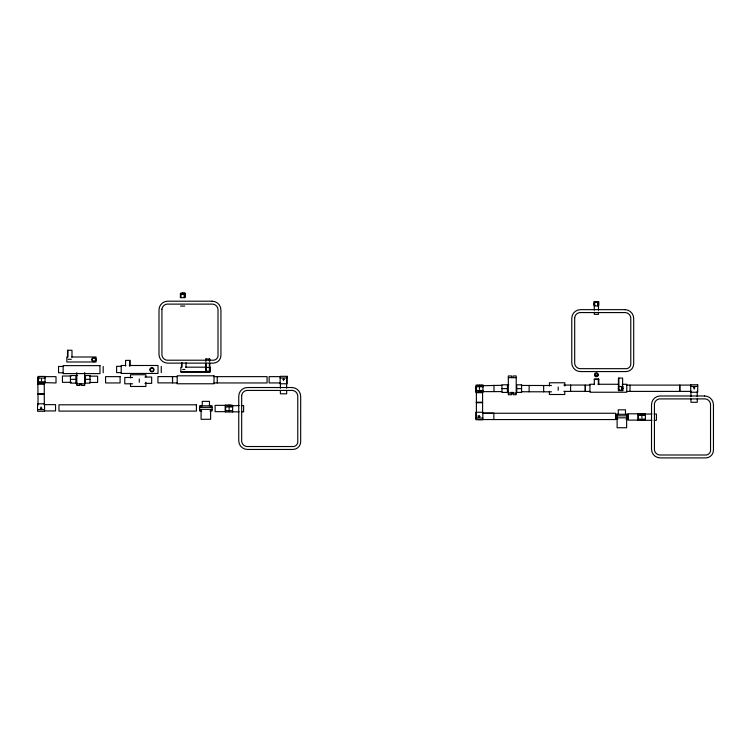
<?xml version="1.0" encoding="UTF-8"?>
<svg xmlns="http://www.w3.org/2000/svg" width="751" height="751" viewBox="0 0 751 751"><rect width="100%" height="100%" fill="white"/><g stroke="black" fill="none" stroke-linecap="round" stroke-linejoin="round"><path stroke-width="1.13" d="M180.756 293.087L185.168 293.087L185.187 297.171L184.314 297.171M598.181 305.638L598.688 305.638L598.707 301.545L594.276 301.545L594.294 310.144M598.519 305.929L594.116 305.929L594.097 301.846L598.519 301.846L598.481 310.144M180.559 306.07L184.755 306.07M71.495 356.997L96.062 356.997L96.062 361.991L66.82 361.991L66.82 356.997M68.153 359.288L71.336 359.288M125.802 365.493L121.193 365.493L121.193 373.454L158.029 373.454L158.029 365.493L129.256 365.493M121.193 366.328L116.602 366.328L116.602 372.627L121.193 372.627M63.131 366.46L58.54 366.46L58.54 372.768L63.131 372.768M185.544 367.183L206.6 367.183M205.624 367.399L210.036 367.399L210.055 371.492L205.624 371.492L205.661 363.193M182.671 369.464L184.915 369.464M180.869 371.651L210.111 371.651M77.269 375.528L70.434 375.528L70.434 383.132L77.269 383.132M71.383 376.016L62.446 376.016L62.446 382.315L71.383 382.315M89.791 376.157L97.611 376.157L97.611 382.466L89.791 382.466M177.18 376.636L157.935 376.57L157.935 382.879L172.458 382.879L172.458 376.57M214.016 376.636L267.084 376.645L267.084 382.954L214.016 382.944M280.301 376.636L269.13 376.636L269.13 382.935L280.301 382.935M44.844 376.655L56.015 376.655L56.015 382.954L41.493 382.531M144.962 377.058L151.664 377.058L151.664 383.357L144.962 383.357M132.589 377.49L124.769 377.49L124.769 383.789L132.589 383.789M508.324 377.65L516.219 377.65M280.142 377.96L287.135 377.96M38.01 378.072L45.004 378.072M282.714 379.293L284.338 379.293M286.572 379.293L286.675 388.229M70.434 379.33L75.917 379.33M85.248 379.33L90.054 379.33M594.276 379.462L598.772 379.462M38.01 381.78L45.004 381.78M177.18 382.944L172.589 382.944L172.589 376.636M76.809 383.827L84.694 383.827M37.822 384.24L44.487 384.24M594.548 384.268L589.939 384.268L589.939 392.238L626.775 392.238L626.775 384.268L622.175 384.268M598.003 384.268L618.721 384.268M508.793 384.812L501.95 384.812L501.95 392.416L508.793 392.416M563.86 385.085L585.189 385.038L585.189 391.337L570.657 391.337M589.939 385.103L585.348 385.103L585.348 391.402L589.939 391.402M626.775 385.103L679.852 385.113L679.852 391.412M690.882 385.094L679.711 385.094L679.711 391.393M501.79 385.301L479.476 385.77M521.307 385.451L551.487 385.516M690.723 386.418L697.717 386.418M622.795 390.595L618.392 390.595L618.373 386.512L622.795 386.512M475.993 386.765L482.987 386.765M693.286 387.76L694.919 387.76M476.359 388.22L476.416 416.739M501.95 388.614L507.441 388.614M516.763 388.614L521.57 388.614M475.993 390.473L482.987 390.473M563.86 391.393L570.563 391.393L570.657 385.038M626.775 391.402L690.882 391.393M479.476 391.647L501.79 391.6M521.307 391.75L551.487 391.825M510.933 392.416L513.346 392.416M482.79 392.698L476.115 392.698L476.115 387.14A2.028 2.028 0 0 1 476.481 385.986M508.324 393.111L516.219 393.111M44.309 393.759L38.01 393.759L38.01 404.93M44.262 394.284L37.963 394.284L37.822 378.682A2.028 2.028 0 0 1 38.611 377.077M476.303 402.217L482.611 402.217M476.256 402.743L482.564 402.743M44.384 404.639L55.555 404.639L55.555 410.938L44.384 410.938M239.165 405.54L229.111 405.962M241.4 405.54L243.634 405.54L243.634 411.848L241.4 411.848M225.629 406.967L232.622 406.967M199.569 407.361L212.129 407.361M40.347 408.281L41.981 408.281M199.569 409.37L212.129 409.37M37.55 409.614L44.544 409.614M225.629 410.675L232.622 410.675M201.728 410.938L199.569 410.938L199.569 405.822L212.129 405.822L212.129 410.938L209.98 410.938M225.178 411.661L215.124 411.661L215.124 405.362L232.622 405.324L232.622 411.989L225.629 411.999L225.629 405.324M232.463 411.848L239.165 411.848M482.686 413.097L493.858 413.097L493.858 419.293M482.799 413.257L615.595 413.257L615.595 419.556L478.143 419.556M651.934 414.008L641.88 414.111M654.168 414.008L656.402 414.008L656.402 420.307L654.168 420.307M615.595 414.289L628.155 414.289L628.155 419.396L626.005 419.396M638.397 415.425L645.381 415.425M615.595 415.819L628.155 415.819M478.64 416.739L480.274 416.739M615.595 417.828L628.155 417.828M475.843 418.072L482.837 418.072M638.397 419.133L645.381 419.133M615.595 419.396L617.754 419.396M637.946 420.119L627.883 420.119L627.883 413.82L645.381 413.792L645.381 420.447M651.934 420.307L637.928 420.344L637.928 413.679L643.485 413.679A2.028 2.028 0 0 1 644.809 414.167M697.257 391.111L697.257 396.697M697.257 398.931L697.257 402.283L690.948 402.283L690.948 398.931M694.234 387.432L694.234 389.056M690.948 391.111L690.948 396.697M641.88 416.345L641.88 417.969M638.397 413.792L638.397 420.457M630.005 385.103L630.005 391.412M626.644 414.289L626.644 416.598M626.644 417.828L626.644 427.751L617.115 427.751L617.115 417.828M625.48 414.289L625.48 409.83L618.27 409.83L618.27 414.289M622.814 386.512L622.814 390.595M622.617 386.512L622.617 378.091L618.43 378.091L618.43 386.512M622.222 386.512L622.222 390.595M622.147 386.512L622.147 390.595M618.955 386.512L618.955 390.595M618.88 378.091L618.88 386.512M617.115 414.289L617.115 416.598M598.8 384.615L598.8 378.983L594.313 378.983L594.313 384.615M598.481 312.247L598.481 314.35L594.294 314.35L594.294 312.247M598.359 378.983L598.359 384.615M597.946 301.846L597.946 305.929M594.754 301.846L594.754 305.929M564.79 385.967L564.79 382.766L549.403 382.766L549.403 385.967M564.79 391.299L564.79 394.5L549.403 394.5L549.403 391.299M558.19 387.094L558.19 390.248M543.658 385.498L543.668 391.825M529.126 385.451L529.136 391.806M513.055 377.65L513.055 375.969L516.219 375.969L516.219 394.726L513.017 394.726L513.017 393.111M511.6 377.65L511.6 375.969L508.324 375.969L508.324 394.726L511.506 394.726L511.506 393.111M507.441 384.812L507.441 392.416M493.97 385.301L493.998 391.647M482.564 391.571L482.611 413.388M479.476 387.676L479.476 389.309M479.476 390.727L479.476 391.224M479.335 415.434L479.335 417.068M478.143 415.594L478.143 417.218M286.675 390.464L286.675 393.815L280.376 393.815L280.376 390.464M283.653 378.964L283.653 380.597M280.376 382.644L280.376 388.229M229.111 407.877L229.111 409.511M229.111 410.928L229.111 411.426M225.159 411.886L225.159 405.221L230.726 405.221A2.028 2.028 0 0 1 232.19 405.85M217.246 376.636L217.246 382.954M210.609 405.822L210.609 407.361M210.609 409.37L210.609 419.293L201.09 419.293L201.09 409.37M210.111 367.183L210.111 372.177L180.869 372.177L180.869 367.183M209.858 361.081L209.858 358.978L205.661 358.978L205.661 361.081M209.858 363.193L209.858 367.399M209.454 405.822L209.454 401.372L202.244 401.372L202.244 405.822M209.398 358.978L209.398 361.081M209.398 363.193L209.388 371.492M206.196 371.492L206.121 363.193M206.121 358.978L206.121 361.081M201.09 405.822L201.09 407.361M186.041 362.695L186.041 367.211M184.586 293.087L184.586 297.171M184.22 293.557L184.22 297.649M181.995 362.695L181.995 367.211M181.545 362.695L181.545 367.211M181.029 293.557L181.029 297.649M161.258 366.328L161.258 372.627M145.891 376.871L145.891 374.73L130.514 374.73L130.514 377.931M145.891 382.203L145.891 386.474L130.514 386.474L130.514 383.273M139.292 379.067L139.292 382.212M130.064 366.009L130.064 360.377L125.567 360.377L125.567 366.009M129.613 360.377L129.613 366.009M103.197 366.46L103.197 372.768M84.694 372.543L84.694 385.432L81.502 385.432L81.502 383.827M79.981 383.827L79.981 385.432L76.809 385.432L76.809 372.543M75.917 375.528L75.917 383.132M71.993 357.035L71.993 350.266L67.496 350.266L67.496 357.035M67.947 350.266L67.947 357.035M44.262 383.113L44.309 404.93M41.493 378.992L41.493 380.626M41.033 406.976L41.033 408.61M476.556 389.318A3.154 3.154 0 0 1 476.556 387.685M478.03 385.77A3.154 3.154 0 0 1 481.184 385.77M622.203 387.948A1.633 1.633 0 0 1 622.203 388.793M598.19 302.897A2.093 2.093 0 0 1 598.19 304.99M595.327 302.127A2.093 2.093 0 0 1 597.42 302.127M642.818 420.213A3.154 3.154 0 0 1 641.185 420.213M641.185 414.12A3.154 3.154 0 0 1 642.818 414.12M644.377 420.222A1.643 1.643 0 0 1 643.748 420.344M640.35 414.252A3.154 3.154 0 0 1 643.494 414.252M476.744 385.676A2.028 2.028 0 0 1 477.439 385.244M481.147 385.244A1.643 1.643 0 0 1 482.142 385.582M476.369 387.891A3.154 3.154 0 0 0 476.369 389.525A3.154 3.154 0 0 1 476.453 387.779M478.603 385.657A3.154 3.154 0 0 1 480.236 385.657M595.562 302.306A1.633 1.633 0 0 1 597.195 302.306M598.19 302.672A2.093 2.093 0 0 1 598.19 304.775M594.351 304.268A2.093 2.093 0 0 1 594.351 303.179M594.895 302.24A2.093 2.093 0 0 1 597.862 302.24M622.25 387.901A1.633 1.633 0 0 1 622.25 388.755M598.237 302.972A2.093 2.093 0 0 1 598.237 305.066M595.374 302.202A2.093 2.093 0 0 1 597.467 302.202M478.678 385.554A3.154 3.154 0 0 1 480.311 385.554M622.307 387.375A2.093 2.093 0 0 1 622.307 389.469M621.537 390.238A2.093 2.093 0 0 1 619.444 390.238M618.467 388.962A2.093 2.093 0 0 1 618.467 387.882M184.53 294.439A2.093 2.093 0 0 1 184.53 296.532M181.226 294.007A2.093 2.093 0 0 1 184.192 294.007M181.892 294.063A1.633 1.633 0 0 1 183.526 294.063M184.502 294.692A2.093 2.093 0 0 1 184.502 296.786M181.639 293.923A2.093 2.093 0 0 1 183.732 293.923M181.704 294.11A1.633 1.633 0 0 1 184.023 294.11M184.446 294.843A1.633 1.633 0 0 1 184.446 295.687M181.047 294.214A2.093 2.093 0 0 1 184.136 293.603A2.093 2.093 0 0 1 184.342 296.748M42.385 382.869A3.154 3.154 0 0 1 39.23 382.869M38.573 382.362A3.154 3.154 0 0 1 38.573 377.913M227.666 405.972A3.154 3.154 0 0 1 230.82 405.972M227.581 405.784A3.154 3.154 0 0 1 230.735 405.784M43.351 382.475A3.154 3.154 0 0 1 38.076 381.057M38.076 379.433A3.154 3.154 0 0 1 38.892 378.016M43.192 382.541A3.154 3.154 0 0 1 40.047 382.541M38.573 380.626A3.154 3.154 0 0 1 38.573 379.002M206.14 369.736A1.633 1.633 0 0 1 206.14 368.882M207.182 371.332A2.093 2.093 0 0 0 208.271 371.332A1.633 1.633 0 0 1 207.483 371.37M206.243 370.797A2.093 2.093 0 0 1 206.243 367.83M209.933 369.248A2.093 2.093 0 0 1 209.933 370.337M209.388 371.276A2.093 2.093 0 0 1 206.422 371.276M206.093 370.834A2.093 2.093 0 0 1 206.093 368.741M208.844 371.454A2.093 2.093 0 0 1 206.75 371.454M205.981 370.684A2.093 2.093 0 0 1 205.981 368.591M161.925 309.14L161.925 355.167A5.848 5.848 0 0 0 166.966 360.208L213.838 360.208A4.863 4.863 0 0 0 218.015 356.03L218.006 309.262A5.97 5.97 0 0 0 212.871 304.117L166.947 304.117A5.83 5.83 0 0 0 161.925 309.14M241.681 395.467L241.681 441.494A5.848 5.848 0 0 0 246.713 446.526L293.585 446.535A4.863 4.863 0 0 0 297.772 442.358L297.762 395.589A5.97 5.97 0 0 0 292.618 390.445L246.694 390.445A5.83 5.83 0 0 0 241.681 395.467M574.693 317.598L574.693 363.625A5.848 5.848 0 0 0 579.734 368.666L626.597 368.675A4.863 4.863 0 0 0 630.784 364.488L630.774 317.72A5.97 5.97 0 0 0 625.63 312.585L579.716 312.576A5.83 5.83 0 0 0 574.693 317.598M654.44 403.925L654.44 449.952A5.848 5.848 0 0 0 659.481 454.993L706.353 455.003A4.863 4.863 0 0 0 710.54 450.816L710.53 404.047A5.97 5.97 0 0 0 705.386 398.903L659.462 398.903A5.83 5.83 0 0 0 654.44 403.925M184.784 293.557L180.381 293.557L180.362 297.649L184.784 297.649L184.802 293.557M212.092 301.198L167.708 301.198A8.702 8.702 0 0 0 159.005 309.9L159.005 354.397A8.721 8.721 0 0 0 167.726 363.127L213.2 363.127A7.735 7.735 0 0 0 220.935 355.392L220.935 310.041A8.843 8.843 0 0 0 212.092 301.198M624.851 309.656L580.476 309.656A8.702 8.702 0 0 0 571.764 318.358L571.764 362.864A8.721 8.721 0 0 0 580.495 371.585L625.968 371.585A7.735 7.735 0 0 0 633.694 363.86L633.694 318.499A8.843 8.843 0 0 0 624.851 309.656M99.967 365.634L63.131 365.634L63.131 373.594L99.967 373.594L99.967 365.634M90.054 375.528L85.248 375.528L85.248 383.132L90.054 383.132L90.054 375.528M214.016 375.81L177.18 375.81L177.18 383.77L214.016 383.77L214.016 375.81M287.135 376.317L280.142 376.317L280.142 383.78L287.135 383.78L287.135 376.317M45.004 376.439L38.01 376.439L38.01 383.104L45.004 383.104L45.004 376.448M120.104 376.645L105.581 376.645L105.581 382.944L120.104 382.944L120.104 376.645M697.717 384.784L690.723 384.784L690.723 392.238L697.717 392.238L697.717 384.784M521.57 384.812L516.763 384.812L516.763 392.416L521.57 392.416L521.57 384.812M482.987 385.122L475.993 385.122L475.993 391.797L482.987 391.797L482.987 385.141M291.839 387.525L247.464 387.525A8.702 8.702 0 0 0 238.752 396.228L238.752 440.724A8.721 8.721 0 0 0 247.483 449.455L292.956 449.455A7.735 7.735 0 0 0 300.682 441.719L300.682 396.368A8.843 8.843 0 0 0 291.839 387.525M704.607 395.984L660.223 395.984A8.702 8.702 0 0 0 651.521 404.686L651.521 449.182A8.721 8.721 0 0 0 660.242 457.913L705.715 457.913A7.735 7.735 0 0 0 713.45 450.178L713.45 404.827A8.843 8.843 0 0 0 704.607 395.984M44.544 403.794L37.55 403.794L37.55 411.257L44.544 411.257L44.544 403.794M196.415 404.798L58.963 404.798L58.963 411.097L196.415 411.097L196.415 404.798M482.837 412.252L475.843 412.252L475.843 419.715L482.837 419.715L482.837 412.252M622.1 389.853A2.093 2.093 0 0 0 622.1 386.887A2.093 2.093 0 0 1 622.157 389.807M619.575 390.182A2.093 2.093 0 0 0 621.668 390.182A2.093 2.093 0 0 1 619.622 390.144M594.351 303.404A2.093 2.093 0 0 0 594.351 304.493A2.093 2.093 0 0 1 594.398 303.479M478.603 391.75A3.154 3.154 0 0 0 480.236 391.75A3.154 3.154 0 0 1 478.678 391.647M595.674 376.101A1.455 1.455 0 0 0 597.862 374.843A1.455 1.455 0 0 0 595.674 373.576A1.455 1.455 0 0 0 595.674 376.101M595.843 375.8A1.108 1.108 0 0 0 597.505 374.843A1.108 1.108 0 0 0 595.843 373.885A1.108 1.108 0 0 0 595.843 375.8M595.44 376.504A1.924 1.924 0 0 0 598.322 374.843A1.924 1.924 0 0 0 595.44 373.172A1.924 1.924 0 0 0 595.44 376.504M151.111 371.135A1.633 1.633 0 0 0 153.561 369.717A1.633 1.633 0 0 0 151.111 368.3A1.633 1.633 0 0 0 151.111 371.135M150.876 371.538A2.093 2.093 0 0 0 154.021 369.717A2.093 2.093 0 0 0 150.876 367.906A2.093 2.093 0 0 0 150.876 371.538M93.04 361.024A1.633 1.633 0 0 0 95.499 359.607A1.633 1.633 0 0 0 93.04 358.189A1.633 1.633 0 0 0 93.04 361.024M92.814 361.428A2.093 2.093 0 0 0 95.959 359.607A2.093 2.093 0 0 0 92.814 357.795A2.093 2.093 0 0 0 92.814 361.428"/></g></svg>
